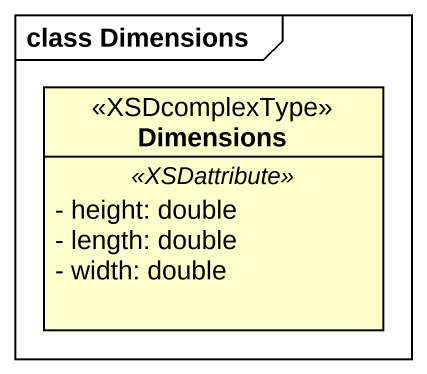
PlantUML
@startuml
mainframe class Dimensions
hide circle
hide empty members
skinparam classAttributeIconSize 0
class Dimensions <<XSDcomplexType>> {
  .. <<XSDattribute>> ..
  - height: double
  - length: double
  - width: double
}
@enduml
